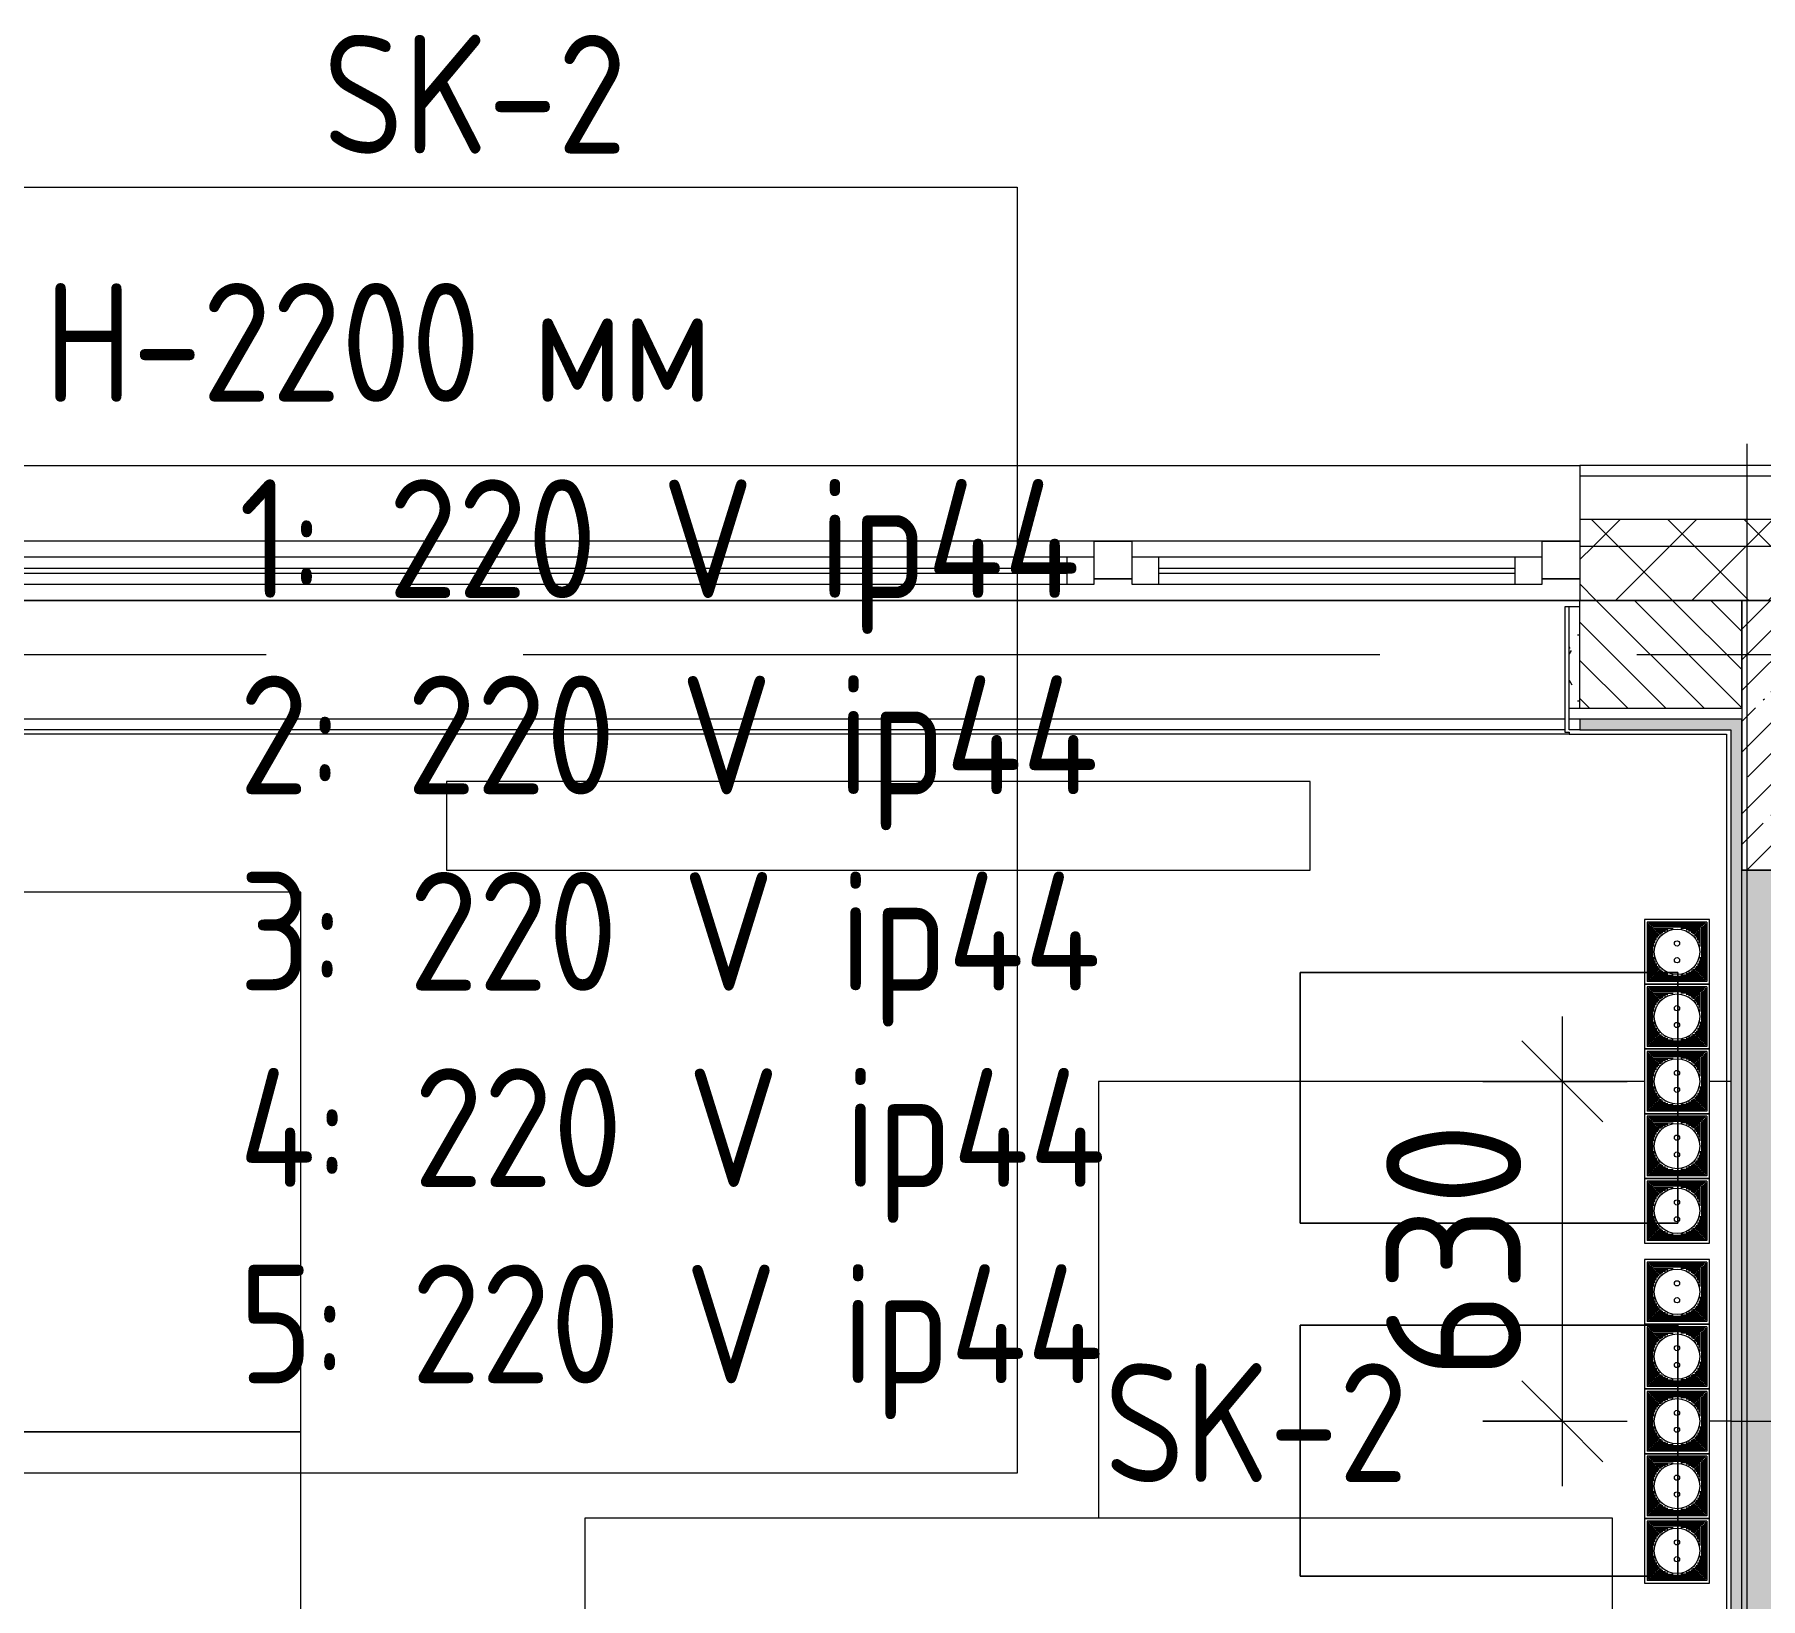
# Model space of a CAD drawing. Header units: millimetres. Extents: x 35881 to 234190, y -8553 to 29063.
# Drawn here: x 77487 to 80685, y 25250 to 28149 of the extents above; entities that cross this region are included whole.
import ezdxf

# ---------------------------------------------------------------- set-up
doc = ezdxf.new("R2010")
doc.units = ezdxf.units.MM
doc.linetypes.add('Осевая', pattern=[3175, 635, -476.25, 1587.5, -476.25])
for name, color, linetype, lineweight in [('A-ANNO-DIMS', 7, 'Continuous', 9), ('A-ANNO-DIMS-100', 7, 'Continuous', 9), ('A-DETL-GENF', 7, 'Continuous', 9), ('A-GLAZ', 7, 'Continuous', 9), ('A-GLAZ-1', 7, 'Continuous', 13), ('A-WALL', 7, 'Continuous', 9), ('E-ELEC-FIXT-IDEN', 7, 'Continuous', 9), ('I-WALL', 7, 'Continuous', 9), ('M-EQPM', 7, 'Continuous', 9), ('S-COLS', 7, 'Continuous', 9), ('Оси', 7, 'Continuous', 9), ('Оси-2', 7, 'Осевая', 9), ('Электрические приборы', 7, 'Continuous', 9)]:
    doc.layers.add(name, color=color, linetype=linetype, lineweight=lineweight)
for name, color, linetype, lineweight, true_color in [('A-WALL-1', 7, 'Continuous', 9, 0x3c3c3c), ('A-WALL-FNSH-1', 7, 'Continuous', 9, 0x3c3c3c), ('I-FURN-1', 7, 'Continuous', 9, 0xf0f0f0), ('M-EQPM-1', 7, 'Continuous', 9, 0xd4d4d4), ('Оси розеток', 7, 'Continuous', 9, 0xff1e23)]:
    doc.layers.add(name, color=color, linetype=linetype, lineweight=lineweight, true_color=true_color)
doc.styles.add('GOST Common', font='GOST_Common.ttf', dxfattribs={"width": 0.9, "height": 220})
doc.styles.add('ISOCPEUR', font='isocpeur.ttf', dxfattribs={"width": 0.9, "height": 250})
doc.dimstyles.new('ISO-2_5_0_9К_БОЛЬШОЙ', dxfattribs={"dimscale": 304.8, "dimtxt": 248.995294, "dimasz": 0.492126, "dimexe": 0.393701, "dimexo": 0.984252, "dimgap": 0, "dimtad": 1, "dimdec": 0, "dimrnd": 10, "dimzin": 0, "dimdsep": 46, "dimtxsty": 'ISOCPEUR', "dimblk1": 'OBLIQUE', "dimblk2": 'OBLIQUE', "dimsah": 1, "dimcen": 0.09, "dimdle": 0.393701, "dimazin": 0, "dimtfac": 1, "dimtdec": 4, "dimtix": 1, "dimtmove": 0, "dimatfit": 3, "dimfxl": 1, "dimtvp": 1, "dimtolj": 1, "dimtzin": 0, "dimarcsym": 2})
pattern_1 = [(45, (0, 0), (-70.71068, 70.71068), []), (135, (0, 0), (-70.71068, -70.71068), [])]
pattern_2 = [(0, (0, 0), (121.92, 30.48), [10.058, -81.382, 10.058, -81.382, -487.68]), (0, (0, 0), (121.92, 30.48), [-182.88, 10.058, -172.822, 10.058, -81.382, -213.36]), (0, (0, 0), (121.92, 30.48), [-457.2, 10.058, -50.902, 10.058, -142.342]), (120, (45.72, 15.24), (-87.356454, 90.345817), [10.058, -81.382, 10.058, -81.382, -487.68]), (120, (45.72, 15.24), (-87.356454, 90.345817), [-182.88, 10.058, -172.822, 10.058, -81.382, -213.36]), (120, (45.72, 15.24), (-87.356454, 90.345817), [-457.2, 10.058, -50.902, 10.058, -142.342]), (240, (60.96, 76.2), (-34.563546, -120.825817), [10.058, -81.382, 10.058, -81.382, -487.68]), (240, (60.96, 76.2), (-34.563546, -120.825817), [-182.88, 10.058, -172.822, 10.058, -81.382, -213.36]), (240, (60.96, 76.2), (-34.563546, -120.825817), [-457.2, 10.058, -50.902, 10.058, -142.342])]

# ---------------------------------------------------------------- blocks, each defined once
blk = doc.blocks.new('120_Окно_СКБ_2Ст - 120_Окно_СКБ_2Ст 3100х2500 _мал_створка слева_ 2-19089248-План размещения напольных электротехнических лючков и розеток 1 этажа в осях 12-23')
at = {"layer": 'A-GLAZ'}
for p, q in [((1550, -5), (-1550, -5)), ((-1430, -55), (600, -55)), ((770, -55), (1430, -55)), ((-1550, -75), (-1480, -75)), ((600, -65), (-1430, -65)), ((650, -75), (720, -75)), ((1430, -65), (770, -65)), ((1480, -75), (1550, -75))]:
    blk.add_line(p, q, dxfattribs=at)
at = {"layer": 'A-GLAZ-1'}
for p, q in [((-1550, -75), (-1550, -5)), ((-1550, -5), (-1480, -5)), ((-1480, -5), (-1480, -75)), ((650, -75), (650, -5)), ((650, -5), (720, -5)), ((720, -5), (720, -75)), ((1480, -75), (1480, -5)), ((1480, -5), (1550, -5)), ((1550, -5), (1550, -75)), ((650, -35), (-1480, -35)), ((-1480, -35), (-1480, -85)), ((-1430, -85), (-1430, -35)), ((600, -85), (600, -35)), ((650, -85), (650, -35)), ((1480, -35), (720, -35)), ((720, -35), (720, -85)), ((770, -85), (770, -35)), ((1430, -85), (1430, -35)), ((1480, -85), (1480, -35)), ((-1480, -75), (-1550, -75)), ((-1480, -85), (650, -85)), ((720, -75), (650, -75)), ((720, -85), (1480, -85)), ((1550, -75), (1480, -75))]:
    blk.add_line(p, q, dxfattribs=at)
blk = doc.blocks.new('Стол базовый прямоугольный - 1_44п-V178-План размещения напольных электротехнических лючков и розеток 1 этажа в осях 12-23')
at = {"layer": 'I-FURN-1'}
for p, q in [((350, 400), (-330, 400)), ((350, -400), (350, 400)), ((-350, 341), (-350, -359)), ((-330, -400), (350, -400))]:
    blk.add_line(p, q, dxfattribs=at)
blk = doc.blocks.new('Стол базовый прямоугольный - 1_20п-V179-План размещения напольных электротехнических лючков и розеток 1 этажа в осях 12-23')
at = {"layer": 'I-FURN-1'}
for p, q in [((500, 350), (-500, 350)), ((-500, 350), (-500, -350)), ((500, -330), (500, 350)), ((-500, -350), (479, -350))]:
    blk.add_line(p, q, dxfattribs=at)
blk = doc.blocks.new('Блок Розеток и Выключателей - Блок Розеток и Выключателей_SK2-27368996-План размещения напольных электротехнических лючков и розеток 1 этажа в осях 12-23')
at = {"layer": 'A-DETL-GENF'}
for p, q in [((-180, 160), (-300, 160)), ((-300, 160), (-300, 40)), ((-60, 160), (-180, 160)), ((-180, 160), (-180, 40)), ((-180, 40), (-180, 160)), ((60, 160), (-60, 160)), ((-60, 160), (-60, 40)), ((-60, 40), (-60, 160)), ((180, 160), (60, 160)), ((60, 160), (60, 40)), ((60, 40), (60, 160)), ((300, 160), (180, 160)), ((180, 160), (180, 40)), ((180, 40), (180, 160)), ((300, 40), (300, 160)), ((-295.2, 44.8), (-295.2, 155.2)), ((-184.8, 155.2), (-295.2, 155.2)), ((-292.8, 47.2), (-292.8, 152.8)), ((-187.2, 152.8), (-292.8, 152.8)), ((-189.6, 150.4), (-290.4, 150.4)), ((-290.4, 49.6), (-290.4, 150.4)), ((-192, 148), (-288, 148)), ((-288, 52), (-288, 148)), ((-194.4, 145.6), (-285.6, 145.6)), ((-285.6, 54.4), (-285.6, 145.6)), ((-249.6, 143.2), (-283.2, 143.2)), ((-283.2, 143.2), (-283.2, 107.2)), ((-256.8, 140.8), (-280.8, 140.8)), ((-280.8, 140.8), (-280.8, 116.8)), ((-261.6, 138.4), (-278.4, 138.4)), ((-278.4, 138.4), (-278.4, 121.6)), ((-266.4, 136), (-276, 136)), ((-276, 136), (-276, 126.4)), ((-268.8, 133.6), (-273.6, 133.6)), ((-273.6, 133.6), (-273.6, 128.8)), ((-230.4, 143.2), (-196.8, 143.2)), ((-223.2, 140.8), (-199.2, 140.8)), ((-218.4, 138.4), (-201.6, 138.4)), ((-213.6, 136), (-204, 136)), ((-211.2, 133.6), (-206.4, 133.6)), ((-206.4, 133.6), (-206.4, 128.8)), ((-204, 136), (-204, 126.4)), ((-201.6, 138.4), (-201.6, 121.6)), ((-199.2, 140.8), (-199.2, 116.8)), ((-196.8, 143.2), (-196.8, 107.2)), ((-194.4, 54.4), (-194.4, 145.6)), ((-192, 52), (-192, 148)), ((-189.6, 49.6), (-189.6, 150.4)), ((-187.2, 47.2), (-187.2, 152.8)), ((-184.8, 44.8), (-184.8, 155.2)), ((-175.2, 44.8), (-175.2, 155.2)), ((-64.8, 155.2), (-175.2, 155.2)), ((-172.8, 47.2), (-172.8, 152.8)), ((-67.2, 152.8), (-172.8, 152.8)), ((-69.6, 150.4), (-170.4, 150.4)), ((-170.4, 49.6), (-170.4, 150.4)), ((-72, 148), (-168, 148)), ((-168, 52), (-168, 148)), ((-74.4, 145.6), (-165.6, 145.6)), ((-165.6, 54.4), (-165.6, 145.6)), ((-129.6, 143.2), (-163.2, 143.2)), ((-163.2, 143.2), (-163.2, 107.2)), ((-136.8, 140.8), (-160.8, 140.8)), ((-160.8, 140.8), (-160.8, 116.8)), ((-141.6, 138.4), (-158.4, 138.4)), ((-158.4, 138.4), (-158.4, 121.6)), ((-146.4, 136), (-156, 136)), ((-156, 136), (-156, 126.4)), ((-148.8, 133.6), (-153.6, 133.6)), ((-153.6, 133.6), (-153.6, 128.8)), ((-110.4, 143.2), (-76.8, 143.2)), ((-103.2, 140.8), (-79.2, 140.8)), ((-98.4, 138.4), (-81.6, 138.4)), ((-93.6, 136), (-84, 136)), ((-91.2, 133.6), (-86.4, 133.6)), ((-86.4, 133.6), (-86.4, 128.8)), ((-84, 136), (-84, 126.4)), ((-81.6, 138.4), (-81.6, 121.6)), ((-79.2, 140.8), (-79.2, 116.8)), ((-76.8, 143.2), (-76.8, 107.2)), ((-74.4, 54.4), (-74.4, 145.6)), ((-72, 52), (-72, 148)), ((-69.6, 49.6), (-69.6, 150.4)), ((-67.2, 47.2), (-67.2, 152.8)), ((-64.8, 44.8), (-64.8, 155.2)), ((-55.2, 44.8), (-55.2, 155.2)), ((55.2, 155.2), (-55.2, 155.2)), ((-52.8, 47.2), (-52.8, 152.8)), ((52.8, 152.8), (-52.8, 152.8)), ((50.4, 150.4), (-50.4, 150.4)), ((-50.4, 49.6), (-50.4, 150.4)), ((48, 148), (-48, 148)), ((-48, 52), (-48, 148)), ((45.6, 145.6), (-45.6, 145.6)), ((-45.6, 54.4), (-45.6, 145.6)), ((-9.6, 143.2), (-43.2, 143.2)), ((-43.2, 143.2), (-43.2, 107.2)), ((-16.8, 140.8), (-40.8, 140.8)), ((-40.8, 140.8), (-40.8, 116.8)), ((-21.6, 138.4), (-38.4, 138.4)), ((-38.4, 138.4), (-38.4, 121.6)), ((-26.4, 136), (-36, 136)), ((-36, 136), (-36, 126.4)), ((-28.8, 133.6), (-33.6, 133.6)), ((-33.6, 133.6), (-33.6, 128.8)), ((9.6, 143.2), (43.2, 143.2)), ((16.8, 140.8), (40.8, 140.8)), ((21.6, 138.4), (38.4, 138.4)), ((26.4, 136), (36, 136)), ((28.8, 133.6), (33.6, 133.6)), ((33.6, 133.6), (33.6, 128.8)), ((36, 136), (36, 126.4)), ((38.4, 138.4), (38.4, 121.6)), ((40.8, 140.8), (40.8, 116.8)), ((43.2, 143.2), (43.2, 107.2)), ((45.6, 54.4), (45.6, 145.6)), ((48, 52), (48, 148)), ((50.4, 49.6), (50.4, 150.4)), ((52.8, 47.2), (52.8, 152.8)), ((55.2, 44.8), (55.2, 155.2)), ((64.8, 44.8), (64.8, 155.2)), ((175.2, 155.2), (64.8, 155.2)), ((67.2, 47.2), (67.2, 152.8)), ((172.8, 152.8), (67.2, 152.8)), ((170.4, 150.4), (69.6, 150.4)), ((69.6, 49.6), (69.6, 150.4)), ((168, 148), (72, 148)), ((72, 52), (72, 148)), ((165.6, 145.6), (74.4, 145.6)), ((74.4, 54.4), (74.4, 145.6)), ((110.4, 143.2), (76.8, 143.2)), ((76.8, 143.2), (76.8, 107.2)), ((103.2, 140.8), (79.2, 140.8)), ((79.2, 140.8), (79.2, 116.8)), ((98.4, 138.4), (81.6, 138.4)), ((81.6, 138.4), (81.6, 121.6)), ((93.6, 136), (84, 136)), ((84, 136), (84, 126.4)), ((91.2, 133.6), (86.4, 133.6)), ((86.4, 133.6), (86.4, 128.8)), ((129.6, 143.2), (163.2, 143.2)), ((136.8, 140.8), (160.8, 140.8)), ((141.6, 138.4), (158.4, 138.4)), ((146.4, 136), (156, 136)), ((148.8, 133.6), (153.6, 133.6)), ((153.6, 133.6), (153.6, 128.8)), ((156, 136), (156, 126.4)), ((158.4, 138.4), (158.4, 121.6)), ((160.8, 140.8), (160.8, 116.8)), ((163.2, 143.2), (163.2, 107.2)), ((165.6, 54.4), (165.6, 145.6)), ((168, 52), (168, 148)), ((170.4, 49.6), (170.4, 150.4)), ((172.8, 47.2), (172.8, 152.8)), ((175.2, 44.8), (175.2, 155.2)), ((184.8, 44.8), (184.8, 155.2)), ((295.2, 155.2), (184.8, 155.2)), ((187.2, 47.2), (187.2, 152.8)), ((292.8, 152.8), (187.2, 152.8)), ((290.4, 150.4), (189.6, 150.4)), ((189.6, 49.6), (189.6, 150.4)), ((288, 148), (192, 148)), ((192, 52), (192, 148)), ((285.6, 145.6), (194.4, 145.6)), ((194.4, 54.4), (194.4, 145.6)), ((230.4, 143.2), (196.8, 143.2)), ((196.8, 143.2), (196.8, 107.2)), ((223.2, 140.8), (199.2, 140.8)), ((199.2, 140.8), (199.2, 116.8)), ((218.4, 138.4), (201.6, 138.4)), ((201.6, 138.4), (201.6, 121.6)), ((213.6, 136), (204, 136)), ((204, 136), (204, 126.4)), ((211.2, 133.6), (206.4, 133.6)), ((206.4, 133.6), (206.4, 128.8)), ((249.6, 143.2), (283.2, 143.2)), ((256.8, 140.8), (280.8, 140.8)), ((261.6, 138.4), (278.4, 138.4)), ((266.4, 136), (276, 136)), ((268.8, 133.6), (273.6, 133.6)), ((273.6, 133.6), (273.6, 128.8)), ((276, 136), (276, 126.4)), ((278.4, 138.4), (278.4, 121.6)), ((280.8, 140.8), (280.8, 116.8)), ((283.2, 143.2), (283.2, 107.2)), ((285.6, 54.4), (285.6, 145.6)), ((288, 52), (288, 148)), ((290.4, 49.6), (290.4, 150.4)), ((292.8, 47.2), (292.8, 152.8)), ((295.2, 44.8), (295.2, 155.2)), ((-283.2, 56.8), (-283.2, 92.8)), ((-280.8, 59.2), (-280.8, 83.2)), ((-278.4, 61.6), (-278.4, 78.4)), ((-276, 64), (-276, 73.6)), ((-266.4, 64), (-276, 64)), ((-273.6, 66.4), (-273.6, 71.2)), ((-268.8, 66.4), (-273.6, 66.4)), ((-213.6, 64), (-204, 64)), ((-211.2, 66.4), (-206.4, 66.4)), ((-206.4, 66.4), (-206.4, 71.2)), ((-204, 64), (-204, 73.6)), ((-201.6, 61.6), (-201.6, 78.4)), ((-199.2, 59.2), (-199.2, 83.2)), ((-196.8, 56.8), (-196.8, 92.8)), ((-163.2, 56.8), (-163.2, 92.8)), ((-160.8, 59.2), (-160.8, 83.2)), ((-158.4, 61.6), (-158.4, 78.4)), ((-156, 64), (-156, 73.6)), ((-146.4, 64), (-156, 64)), ((-153.6, 66.4), (-153.6, 71.2)), ((-148.8, 66.4), (-153.6, 66.4)), ((-93.6, 64), (-84, 64)), ((-91.2, 66.4), (-86.4, 66.4)), ((-86.4, 66.4), (-86.4, 71.2)), ((-84, 64), (-84, 73.6)), ((-81.6, 61.6), (-81.6, 78.4)), ((-79.2, 59.2), (-79.2, 83.2)), ((-76.8, 56.8), (-76.8, 92.8)), ((-43.2, 56.8), (-43.2, 92.8)), ((-40.8, 59.2), (-40.8, 83.2)), ((-38.4, 61.6), (-38.4, 78.4)), ((-36, 64), (-36, 73.6)), ((-26.4, 64), (-36, 64)), ((-33.6, 66.4), (-33.6, 71.2)), ((-28.8, 66.4), (-33.6, 66.4)), ((26.4, 64), (36, 64)), ((28.8, 66.4), (33.6, 66.4)), ((33.6, 66.4), (33.6, 71.2)), ((36, 64), (36, 73.6)), ((38.4, 61.6), (38.4, 78.4)), ((40.8, 59.2), (40.8, 83.2)), ((43.2, 56.8), (43.2, 92.8)), ((76.8, 56.8), (76.8, 92.8)), ((79.2, 59.2), (79.2, 83.2)), ((81.6, 61.6), (81.6, 78.4)), ((84, 64), (84, 73.6)), ((93.6, 64), (84, 64)), ((86.4, 66.4), (86.4, 71.2)), ((91.2, 66.4), (86.4, 66.4)), ((146.4, 64), (156, 64)), ((148.8, 66.4), (153.6, 66.4)), ((153.6, 66.4), (153.6, 71.2)), ((156, 64), (156, 73.6)), ((158.4, 61.6), (158.4, 78.4)), ((160.8, 59.2), (160.8, 83.2)), ((163.2, 56.8), (163.2, 92.8)), ((196.8, 56.8), (196.8, 92.8)), ((199.2, 59.2), (199.2, 83.2)), ((201.6, 61.6), (201.6, 78.4)), ((204, 64), (204, 73.6)), ((213.6, 64), (204, 64)), ((206.4, 66.4), (206.4, 71.2)), ((211.2, 66.4), (206.4, 66.4)), ((266.4, 64), (276, 64)), ((268.8, 66.4), (273.6, 66.4)), ((273.6, 66.4), (273.6, 71.2)), ((276, 64), (276, 73.6)), ((278.4, 61.6), (278.4, 78.4)), ((280.8, 59.2), (280.8, 83.2)), ((283.2, 56.8), (283.2, 92.8)), ((-300, 40), (-180, 40)), ((-184.8, 44.8), (-295.2, 44.8)), ((-187.2, 47.2), (-292.8, 47.2)), ((-189.6, 49.6), (-290.4, 49.6)), ((-192, 52), (-288, 52)), ((-194.4, 54.4), (-285.6, 54.4)), ((-249.6, 56.8), (-283.2, 56.8)), ((-256.8, 59.2), (-280.8, 59.2)), ((-261.6, 61.6), (-278.4, 61.6)), ((-230.4, 56.8), (-196.8, 56.8)), ((-223.2, 59.2), (-199.2, 59.2)), ((-218.4, 61.6), (-201.6, 61.6)), ((-180, 40), (-60, 40)), ((-64.8, 44.8), (-175.2, 44.8)), ((-67.2, 47.2), (-172.8, 47.2)), ((-69.6, 49.6), (-170.4, 49.6)), ((-72, 52), (-168, 52)), ((-74.4, 54.4), (-165.6, 54.4)), ((-129.6, 56.8), (-163.2, 56.8)), ((-136.8, 59.2), (-160.8, 59.2)), ((-141.6, 61.6), (-158.4, 61.6)), ((-110.4, 56.8), (-76.8, 56.8)), ((-103.2, 59.2), (-79.2, 59.2)), ((-98.4, 61.6), (-81.6, 61.6)), ((-60, 40), (60, 40)), ((55.2, 44.8), (-55.2, 44.8)), ((52.8, 47.2), (-52.8, 47.2)), ((50.4, 49.6), (-50.4, 49.6)), ((48, 52), (-48, 52)), ((45.6, 54.4), (-45.6, 54.4)), ((-9.6, 56.8), (-43.2, 56.8)), ((-16.8, 59.2), (-40.8, 59.2)), ((-21.6, 61.6), (-38.4, 61.6)), ((9.6, 56.8), (43.2, 56.8)), ((16.8, 59.2), (40.8, 59.2)), ((21.6, 61.6), (38.4, 61.6)), ((60, 40), (180, 40)), ((175.2, 44.8), (64.8, 44.8)), ((172.8, 47.2), (67.2, 47.2)), ((170.4, 49.6), (69.6, 49.6)), ((168, 52), (72, 52)), ((165.6, 54.4), (74.4, 54.4)), ((110.4, 56.8), (76.8, 56.8)), ((103.2, 59.2), (79.2, 59.2)), ((98.4, 61.6), (81.6, 61.6)), ((129.6, 56.8), (163.2, 56.8)), ((136.8, 59.2), (160.8, 59.2)), ((141.6, 61.6), (158.4, 61.6)), ((180, 40), (300, 40)), ((295.2, 44.8), (184.8, 44.8)), ((292.8, 47.2), (187.2, 47.2)), ((290.4, 49.6), (189.6, 49.6)), ((288, 52), (192, 52)), ((285.6, 54.4), (194.4, 54.4)), ((230.4, 56.8), (196.8, 56.8)), ((223.2, 59.2), (199.2, 59.2)), ((218.4, 61.6), (201.6, 61.6)), ((249.6, 56.8), (283.2, 56.8)), ((256.8, 59.2), (280.8, 59.2)), ((261.6, 61.6), (278.4, 61.6))]:
    blk.add_line(p, q, dxfattribs=at)
for centre, radius in [((-240, 100), 42), ((-120, 100), 42), ((0, 100), 42), ((120, 100), 42), ((240, 100), 42), ((-255.6, 100), 4.8), ((-224.4, 100), 4.8), ((-135.6, 100), 4.8), ((-104.4, 100), 4.8), ((-15.6, 100), 4.8), ((15.6, 100), 4.8), ((104.4, 100), 4.8), ((135.6, 100), 4.8), ((224.4, 100), 4.8), ((255.6, 100), 4.8)]:
    blk.add_circle(centre, radius, dxfattribs=at)
at = {"layer": 'Оси розеток'}
blk.add_line((0, 0), (0, 40), dxfattribs=at)
blk = doc.blocks.new('radiator_prado_classic_z_tip_30_po exemplyaru - Classic Z Тип 30-500-30677899-План размещения напольных электротехнических лючков и розеток 1 этажа в осях 12-23')
at = {"layer": 'M-EQPM-1'}
for p, q in [((0, 228), (0, 64)), ((1600, 228), (0, 228)), ((1600, 64), (1600, 228)), ((0, 64), (1600, 64))]:
    blk.add_line(p, q, dxfattribs=at)
blk = doc.blocks.new('DIMBLOCK91-План размещения напольных электротехнических лючков и розеток 1 этажа в осях 12-23')
at = {"layer": 'A-ANNO-DIMS-100'}
for p, q in [((80317.8, 25458.7), (80317.8, 26328.7)), ((80170, 26208.7), (80437.8, 26208.7)), ((80317.8, 26208.7), (80170, 26208.7)), ((80170, 25578.7), (80437.8, 25578.7)), ((80317.8, 25578.7), (80170, 25578.7))]:
    blk.add_line(p, q, dxfattribs=at)
at = {"layer": 'A-ANNO-DIMS-100', "lineweight": 20}
for p, q in [((80317.8, 26208.7), (80242.8, 26283.7)), ((80317.8, 26208.7), (80392.8, 26133.7)), ((80317.8, 25578.7), (80242.8, 25653.7)), ((80317.8, 25578.7), (80392.8, 25503.7))]:
    blk.add_line(p, q, dxfattribs=at)
at = {"layer": 'A-ANNO-DIMS-100', "color": 0, "insert": (79991.2, 25656.7), "char_height": 250, "width": 568.858, "attachment_point": 1, "rotation": 90, "line_spacing_factor": 1.149209, "style": 'ISOCPEUR'}
blk.add_mtext('630', dxfattribs=at)
blk = doc.blocks.new('_Oblique')
at = {"color": 0, "linetype": 'ByBlock', "lineweight": -2}
blk.add_line((-0.5, -0.5), (0.5, 0.5), dxfattribs=at)

msp = doc.modelspace()

# ---------------------------------------------------------------- hatches: boundary and pattern name
at = {"layer": 'A-WALL'}
h = msp.add_hatch(dxfattribs=at)
h.set_pattern_fill('FP_17', color=256, style=0, pattern_type=2)
h.set_pattern_definition(pattern_1)
h.paths.add_polyline_path([(84490.7, 27200), (84490.7, 27250), (80350, 27250), (80350, 27200)])
h.paths.add_polyline_path([(77250, 27200), (77250, 27250), (76350, 27250), (76350, 27200)])
h.paths.add_polyline_path([(74250, 27200), (74250, 27250), (72910, 27250), (72910, 27200), (73176.6, 27200)])
h.paths.add_polyline_path([(70810, 27200), (70810, 27250), (68210, 27250), (68210, 27200)])
h.paths.add_polyline_path([(67110, 27200), (67110, 27250), (66160, 27250), (66160, 27200)])
h.paths.add_polyline_path([(61060, 27200), (61060, 27250), (60005, 27250), (60005, 27200)])
h.paths.add_polyline_path([(57705, 27200), (57705, 27250), (56860, 27250), (56860, 27200)])
h.paths.add_polyline_path([(53860, 27200), (54760, 27200), (54760, 27250), (53860, 27250)])
h.paths.add_polyline_path([(51760, 27200), (51760, 27250), (50860, 27250), (50860, 27200)])
h.paths.add_polyline_path([(48760, 27200), (48760, 27250), (47660, 27250), (47660, 27200)])
h.paths.add_polyline_path([(44560, 27200), (44560, 27250), (42160, 27250), (42160, 27200), (44081, 27200)])
h = msp.add_hatch(dxfattribs=at)
h.set_pattern_fill('FP_17', color=256, style=0, pattern_type=2)
h.set_pattern_definition(pattern_1)
h.paths.add_polyline_path([(84490.7, 27100), (84490.7, 27200), (80350, 27200), (80350, 27100), (80650, 27100)])
h.paths.add_polyline_path([(77250, 27100), (77250, 27200), (76350, 27200), (76350, 27100), (76750, 27100)])
h.paths.add_polyline_path([(74250, 27100), (74250, 27200), (72910, 27200), (72910, 27100), (74040, 27100)])
h.paths.add_polyline_path([(70810, 27100), (70810, 27200), (68210, 27200), (68210, 27100), (70310, 27100)])
h.paths.add_polyline_path([(66760, 27100), (67110, 27100), (67110, 27200), (66160, 27200), (66160, 27100)])
h.paths.add_polyline_path([(61060, 27100), (61060, 27200), (60005, 27200), (60005, 27100), (60760, 27100)])
h.paths.add_polyline_path([(57705, 27100), (57705, 27200), (56860, 27200), (56860, 27100)])
h.paths.add_polyline_path([(54760, 27100), (54760, 27200), (53860, 27200), (53860, 27100), (54160, 27100)])
h.paths.add_polyline_path([(51760, 27100), (51760, 27200), (50860, 27200), (50860, 27100)])
h.paths.add_polyline_path([(48760, 27100), (48760, 27200), (47660, 27200), (47660, 27100), (48160, 27100)])
h.paths.add_polyline_path([(44560, 27100), (44560, 27200), (42160, 27200), (42160, 27100), (44081, 27100)])
h = msp.add_hatch(dxfattribs=at)
h.set_pattern_fill('FP_21', color=256, style=0, pattern_type=2)
h.set_pattern_definition([(135, (0, 0), (-35.35534, -35.35534), [])])
h.paths.add_polyline_path([(80450.5, 26900), (80650, 26900), (80650, 27100), (80350, 27100), (80350, 26900)])
h.paths.add_polyline_path([(76750, 26900), (76750, 27100), (76350, 27100), (76350, 26900)])
h.paths.add_polyline_path([(73540, 26900), (73540, 27100), (72910, 27100), (72910, 26900), (73176.6, 26900)])
h.paths.add_polyline_path([(74040, 26900), (74250, 26900), (74250, 27100), (74040, 27100), (74040, 27013.1)])
h.paths.add_polyline_path([(70267, 26900), (70310, 26900), (70310, 27100), (68206, 27100), (68206, 26900), (69539.7, 26900)])
h.paths.add_polyline_path([(67060, 26900), (67060, 27100), (66760, 27100), (66760, 26900)])
h.paths.add_polyline_path([(61060, 26900), (61060, 27100), (60760, 27100), (60760, 26900), (60811, 26900)])
h.paths.add_polyline_path([(60160, 26900), (60160, 27100), (60005, 27100), (60005, 26900), (60083.6, 26900)])
h.paths.add_polyline_path([(57550, 26900), (57705, 26900), (57705, 27100), (56860, 27100), (56860, 26900), (57537.7, 26900)])
h.paths.add_polyline_path([(53900.7, 26900), (54160, 26900), (54160, 27100), (53860, 27100), (53860, 26900)])
h.paths.add_polyline_path([(51354.9, 26900), (51760, 26900), (51760, 27100), (50860, 27100), (50860, 26900), (50991.2, 26900)])
h.paths.add_polyline_path([(47717.9, 26900), (48160, 26900), (48160, 27100), (47660, 27100), (47660, 26900)])
h.paths.add_polyline_path([(44560, 26900), (44560, 27100), (42760, 27100), (42760, 26900), (44081, 26900)])
at = {"layer": 'I-WALL'}
h = msp.add_hatch(dxfattribs=at)
h.set_pattern_fill('FP_58', color=256, style=0, pattern_type=2)
h.set_pattern_definition(pattern_2)
h.paths.add_polyline_path([(80350, 26900), (80350, 27088), (80330, 27088), (80330, 26900)])
h = msp.add_hatch(dxfattribs=at)
h.set_pattern_fill('FP_58', color=256, style=0, pattern_type=2)
h.set_pattern_definition(pattern_2)
h.paths.add_polyline_path([(80630, 26860), (80630, 26880), (80350, 26880), (80350, 26860), (80609.1, 26860)])
h.paths.add_polyline_path([(77270, 26860), (77270, 26880), (77260, 26880), (77260, 26860)])
h = msp.add_hatch(dxfattribs=at)
h.set_pattern_fill('FP_58', color=256, style=0, pattern_type=2)
h.set_pattern_definition(pattern_2)
h.paths.add_polyline_path([(80650, 22820), (80650, 26880), (80630, 26880), (80630, 22820)])
h = msp.add_hatch(dxfattribs=at)
h.set_pattern_fill('FP_22', color=256, style=0, pattern_type=2)
h.set_pattern_definition([(135, (0, 0), (-75.43415, -75.43415), [106.68, -17.78, 3.556, -17.78]), (135, (0, 75.39), (-75.43415, -75.43415), []), (50, (0, 0), (127.52922, -11.15758), [13.335, -146.685]), (355, (0, 0), (-24.66966, 133.74002), [10.668, -117.348]), (100.451, (10.63, -0.93), (102.85973, 122.58178), [11.333, -124.663]), (46.184, (0, 35.56), (189.75516, -29.43036), [20.002, -220.027]), (96.636, (15.81, 33.1), (166.1822, 173.1996), [17, -186.995]), (351.184, (0, 35.56), (166.18393, 173.19757), [16.002, -176.022]), (21, (17.78, 26.67), (106.13027, -71.58603), [13.335, -146.685]), (326, (17.78, 26.67), (43.26188, 128.93175), [10.668, -117.348]), (71.451, (26.62, 20.7), (149.39198, 57.34505), [11.333, -124.663]), (37.5, (0, 0), (2.162228, 59.188357), [3.353, -112.573, 3.353, -115.773, -117.792]), (37.5, (0, 0), (2.162228, 59.188357), [-235.052, 3.353, -114.44]), (7.5, (0, 0), (46.773857, 70.126152), [3.353, -64.567, 3.353, -109.906, -44.894]), (7.5, (0, 0), (46.773857, 70.126152), [-181.178, 3.353, -41.542]), (327.5, (-39.65, 0), (94.91367, -4.010093), [3.353, -41.097, 3.353, -135.331, -184.023]), (327.5, (-39.65, 0), (94.91367, -4.010093), [-183.134, 3.353, -180.67]), (317.5, (-57.43, 0), (103.69057, 17.79882), [3.353, -54.432, 3.353, -88.748, -130.683]), (317.5, (-57.43, 0), (103.69057, 17.79882), [-149.885, 3.353, -127.33])])
h.paths.add_polyline_path([(80650, 23200), (80750, 23200), (80750, 26600), (80650, 26600), (80650, 23359.5)])
at = {"layer": 'S-COLS'}
h = msp.add_hatch(dxfattribs=at)
h.set_pattern_fill('FP_1', color=256, style=0, pattern_type=2)
h.set_pattern_definition([(45, (0, 0), (-57.02463, 57.02463), []), (45, (57.025, 0), (-57.02463, 57.02463), [100.806, -20.161, 3.353, -16.808])])
h.paths.add_polyline_path([(80650, 26600), (81150, 26600), (81150, 27100), (80650, 27100), (80650, 27013.1)])

# ---------------------------------------------------------------- linework, layer by layer
at = {"layer": 'A-WALL'}
for p, q in [((77250, 27350), (80350, 27350)), ((84490.7, 27330), (80350, 27330)), ((84490.7, 27250), (80350, 27250)), ((84490.7, 27200), (80350, 27200)), ((80350, 27100), (77270, 27100)), ((80650, 27100), (80350, 27100)), ((80350, 26860), (80630, 26860)), ((80630, 26860), (80630, 22820))]:
    msp.add_line(p, q, dxfattribs=at)
at = {"layer": 'A-WALL-1'}
for p, q in [((80350, 27330), (80350, 27100)), ((80350, 27088), (80330, 27088)), ((80350, 27100), (84490.7, 27100)), ((80350, 26900), (80350, 27100)), ((80650, 26900), (80650, 27100)), ((80330, 26900), (80650, 26900)), ((80650, 26880), (80350, 26880)), ((80350, 26880), (80350, 26860)), ((80650, 23200), (80650, 26880)), ((81350, 26600), (80650, 26600))]:
    msp.add_line(p, q, dxfattribs=at)
at = {"layer": 'A-WALL-FNSH-1'}
for p, q in [((84490.7, 27350), (80350, 27350)), ((80350, 27350), (80350, 27330)), ((80330, 27088), (80322, 27088)), ((80322, 27088), (80322, 26856)), ((80330, 26860), (80330, 27088)), ((80322, 26856), (80330, 26856)), ((80350, 26860), (80330, 26860)), ((80330, 26856), (80330, 26852)), ((80330, 26852), (80622, 26852)), ((80622, 26852), (80622, 22828))]:
    msp.add_line(p, q, dxfattribs=at)
at = {"layer": 'E-ELEC-FIXT-IDEN'}
for p, q in [((79458.3, 26208.7), (79458.3, 25399.7)), ((80470, 26208.7), (79458.3, 26208.7)), ((80630, 25578.7), (80827.5, 25578.7))]:
    msp.add_line(p, q, dxfattribs=at)
at = {"layer": 'E-ELEC-FIXT-IDEN', "flags": 128}
for points in [[(77404.8, 27865.8), (79307.6, 27865.8), (79307.6, 25482.8), (77404.8, 25482.8)], [(78506.9, 25399.7), (80409.7, 25399.7), (80409.7, 23016.7), (78506.9, 23016.7)]]:
    msp.add_lwpolyline(points, close=True, dxfattribs=at)
at = {"layer": 'I-FURN-1'}
for p, q in [((79831.5, 26410.6), (79831.5, 25945.6)), ((80531.5, 26410.6), (79831.5, 26410.6)), ((79831.5, 26410.6), (80531.5, 26410.6)), ((79831.5, 25945.6), (79831.5, 26410.6)), ((80531.5, 25945.6), (80531.5, 26410.6)), ((80531.5, 26410.6), (80531.5, 25945.6)), ((79831.5, 25945.6), (80531.5, 25945.6)), ((80531.5, 25945.6), (79831.5, 25945.6)), ((79831.5, 25756.6), (79831.5, 25291.6)), ((80531.5, 25756.6), (79831.5, 25756.6)), ((79831.5, 25756.6), (80531.5, 25756.6)), ((79831.5, 25291.6), (79831.5, 25756.6)), ((80531.5, 25291.6), (80531.5, 25756.6)), ((80531.5, 25756.6), (80531.5, 25291.6)), ((79831.5, 25291.6), (80531.5, 25291.6)), ((80531.5, 25291.6), (79831.5, 25291.6))]:
    msp.add_line(p, q, dxfattribs=at)
at = {"layer": 'I-WALL'}
for p, q in [((77270, 27100), (80350, 27100)), ((80322, 26880), (77278, 26880)), ((80350, 26880), (80330, 26880)), ((80322, 26860), (77278, 26860)), ((80330, 26852), (77278, 26852))]:
    msp.add_line(p, q, dxfattribs=at)
at = {"layer": 'S-COLS'}
for p, q in [((81150, 27100), (80650, 27100)), ((80650, 27100), (80650, 26600)), ((80650, 26600), (81150, 26600))]:
    msp.add_line(p, q, dxfattribs=at)
at = {"layer": 'Оси'}
msp.add_line((80660, 24890.1), (80660, 27390.1), dxfattribs=at)
at = {"layer": 'Оси-2'}
msp.add_line((39180.8, 27000), (82200, 27000), dxfattribs=at)

# ---------------------------------------------------------------- block references
at = {"layer": 'A-GLAZ'}
msp.add_blockref('120_Окно_СКБ_2Ст - 120_Окно_СКБ_2Ст 3100х2500 _мал_створка слева_ 2-19089248-План размещения напольных электротехнических лючков и розеток 1 этажа в осях 12-23', (78800, 27215), dxfattribs=at)
at = {"layer": 'I-FURN-1', "rotation": 270.0000000000002}
msp.add_blockref('Стол базовый прямоугольный - 1_20п-V179-План размещения напольных электротехнических лючков и розеток 1 этажа в осях 12-23', (77630, 26059), dxfattribs=at)
at = {"layer": 'I-FURN-1'}
msp.add_blockref('Стол базовый прямоугольный - 1_44п-V178-План размещения напольных электротехнических лючков и розеток 1 этажа в осях 12-23', (77630, 25159), dxfattribs=at)
at = {"layer": 'M-EQPM', "rotation": 180}
msp.add_blockref('radiator_prado_classic_z_tip_30_po exemplyaru - Classic Z Тип 30-500-30677899-План размещения напольных электротехнических лючков и розеток 1 этажа в осях 12-23', (79850, 26828.3), dxfattribs=at)
at = {"layer": 'Электрические приборы', "rotation": 90.00000000000065}
for p in [(80630, 26208.7), (80630, 25578.7)]:
    msp.add_blockref('Блок Розеток и Выключателей - Блок Розеток и Выключателей_SK2-27368996-План размещения напольных электротехнических лючков и розеток 1 этажа в осях 12-23', p, dxfattribs=at)

# ---------------------------------------------------------------- texts
at = {"layer": 'E-ELEC-FIXT-IDEN', "char_height": 220, "attachment_point": 1, "style": 'GOST Common'}
for s, insert, width in [('SK-2', (78021.4, 28147.9), 707.088), ('H-2200 ', (77504.8, 27688.1), 1096.708), ('мм', (78409.6, 27688.1), 375.19), ('   1: 220 V ip44', (77504.8, 27324.3), 1984.177), ('   2: 220 V ip44', (77504.8, 26960.5), 2034.683), ('   3: 220 V ip44', (77504.8, 26596.7), 2027.468), ('   4: 220 V ip44', (77504.8, 26232.9), 2056.328), ('   5: 220 V ip44', (77504.8, 25869.1), 2034.683), ('SK-2', (79468.8, 25686), 707.088)]:
    msp.add_mtext(s, dxfattribs=dict(at, insert=insert, width=width))

# ---------------------------------------------------------------- dimensions: what is measured, and where the dimension line sits
at = {"layer": 'A-ANNO-DIMS'}
dim = msp.add_linear_dim(base=(80317.8, 26208.7), p1=(80470, 25578.7), p2=(80470, 26208.7), angle=90, dimstyle='ISO-2_5_0_9К_БОЛЬШОЙ', override={"dimpost": '<>', "dimfxl": 630}, dxfattribs=at)
dim.commit()
dim.dimension.update_dxf_attribs({"geometry": 'DIMBLOCK91-План размещения напольных электротехнических лючков и розеток 1 этажа в осях 12-23', "text_midpoint": (80192.8, 25893.7)})

doc.saveas('drawing.dxf')
